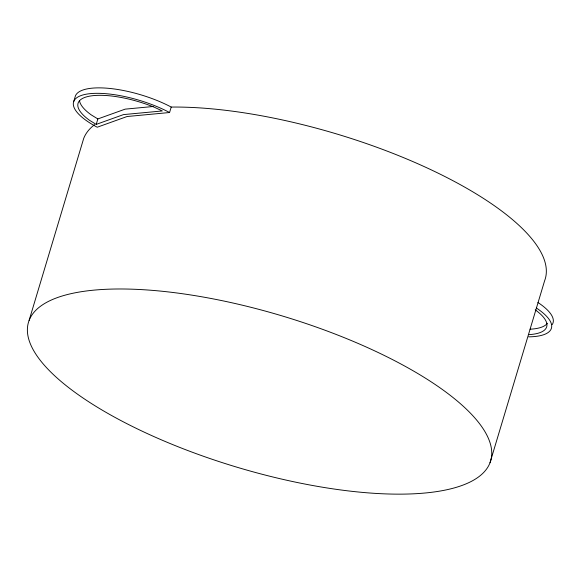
<?xml version="1.0" encoding="UTF-8"?>
<svg xmlns="http://www.w3.org/2000/svg" width="582" height="582" viewBox="0 0 582 582"><rect width="100%" height="100%" fill="white"/><g stroke="black" fill="none" stroke-linecap="round" stroke-linejoin="round"><path stroke-width="0.87" d="M73.754 101.457L75.391 95.994A62.441 20.435 16.7 0 1 171.21 107.059A241.261 78.948 16.7 0 1 428.512 168.584A241.261 78.948 16.7 0 1 544.607 280.786L490.022 462.719A241.261 78.948 16.7 0 1 119.805 419.986A241.261 78.948 16.7 0 1 168.86 291.989A241.261 78.948 16.7 0 1 490.022 462.719M29.1 320.406L83.684 138.472A241.261 78.948 16.7 0 1 94.633 124.643M96.212 124.395L123.493 114.603L162.32 110.951L154.237 107.19A57.771 18.9 16.7 0 0 89.002 96.27A57.771 18.9 16.7 0 0 89.584 120.336L96.212 124.395L97.849 118.939L125.13 109.147L153.124 106.513M169.573 112.515A62.441 20.435 16.7 0 0 85.409 94.357A62.441 20.435 16.7 0 0 97.23 127.225L127.087 116.516L169.573 112.515L171.21 107.059M97.849 118.939L91.221 114.88A57.771 18.9 16.7 0 1 79.516 100.715M537.928 302.495A62.441 20.435 16.7 0 1 552.187 324.632M536.291 307.951A62.441 20.435 16.7 0 1 528.609 336.847M547.378 323.265A57.494 18.813 16.7 0 1 530.086 329.201M535.222 309.835A57.494 18.813 16.7 0 1 528.449 334.657"/></g></svg>
